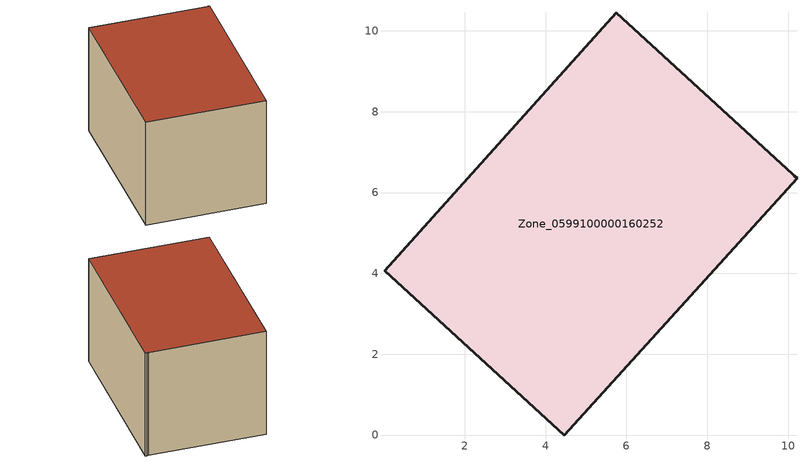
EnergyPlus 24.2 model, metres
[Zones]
Zone_0599100000160252
 floor ground (C_G): 10.11,6.45 10.15,6.42 10.22,6.35 4.47,0 0.01,4.07 5.75,10.44 z3.14
 wall outside (C_F): 4.47,0 10.22,6.35 10.15,6.42 10.11,6.45 5.75,10.44 0.01,4.07 4.47,0 z3.14:9.03
 roof outside (C_R): 0.01,4.07 4.47,0 10.22,6.35 10.15,6.42 10.11,6.45 5.75,10.44 z9.03
[BUILDING]
Pand.0599100000160252: North Axis=0; Terrain=City; Loads Convergence Tolerance Value=0.04; Temperature Convergence Tolerance Value=0.4; Solar Distribution=FullExterior; Maximum Number of Warmup Days=25; Minimum Number of Warmup Days=1
[Site:Location]
Rotterdam.The.Hague.AP_ZH_NLD Design_Conditions: Latitude=51.96; Longitude=4.45; Time Zone=1; Elevation=-4.5
[SITE:GROUNDTEMPERATURE:BUILDINGSURFACE]
18, 18, 18, 18, 18, 18, 18, 18, 18, 18, 18, 18
[MATERIAL] Thermal Absorptance=0.9; Solar Absorptance=0.7; Visible Absorptance=0.7
Name | Roughness | Thickness | Conductivity | Density | Specific Heat
G.TI.1946-1964 | MediumSmooth | 0.15 | 1 | 540 | 1210
F.TI.1946-1964 | Rough | 0.3 | 0.857143 | 1920 | 840
R.TI.1946-1964 | MediumRough | 0.2 | 0.277778 | 1500 | 1000
[CONSTRUCTION]
C_G: G.TI.1946-1964
C_F: F.TI.1946-1964
C_R: R.TI.1946-1964
[ZONE]
Zone_0599100000160252: Type=1; Multiplier=1; Ceiling Height=Autocalculate; Volume=Autocalculate; Floor Area=autocalculate; Part of Total Floor Area=Yes
[ZONEINFILTRATION:DESIGNFLOWRATE]
Infil_Zone_0599100000160252: Zone or ZoneList or Space or SpaceList=Zone_0599100000160252; Schedule=AlwaysOn; Design Flow Rate Calculation Method=Flow/Area; Flow Rate per Floor Area=0.003; Constant Term Coefficient=1; Temperature Term Coefficient=0; Velocity Term Coefficient=0; Velocity Squared Term Coefficient=0
[HVACTEMPLATE:ZONE:IDEALLOADSAIRSYSTEM]
Zone_0599100000160252: Maximum Heating Supply Air Temperature=50; Minimum Cooling Supply Air Temperature=13; Maximum Heating Supply Air Humidity Ratio=0.0156; Minimum Cooling Supply Air Humidity Ratio=0.0077; Heating Limit=NoLimit; Cooling Limit=NoLimit; Dehumidification Control Type=ConstantSensibleHeatRatio; Cooling Sensible Heat Ratio=0.7; Dehumidification Setpoint=60; Humidification Control Type=None; Humidification Setpoint=30; Outdoor Air Method=None; Outdoor Air Flow Rate per Person=0.00944; Outdoor Air Flow Rate per Zone Floor Area=0; Outdoor Air Flow Rate per Zone=0; Demand Controlled Ventilation Type=None; Outdoor Air Economizer Type=NoEconomizer; Heat Recovery Type=None; Sensible Heat Recovery Effectiveness=0.7; Latent Heat Recovery Effectiveness=0.65
[ZONECONTROL:THERMOSTAT]
ThermostatControl_Zone_0599100000160252: Zone or ZoneList=Zone_0599100000160252; Control Type Schedule=DualSetpointControlType; Control 1=Thermostat_Zone_0599100000160252; Temperature Difference Between Cutout And Setpoint=0
[THERMOSTATSETPOINT:DUALSETPOINT]
Thermostat_Zone_0599100000160252: Heating Setpoint Temperature Schedule=HeatingSetpoint_Zone_0599100000160252; Cooling Setpoint Temperature Schedule=CoolingSetpoint_Zone_0599100000160252
[SCHEDULE:COMPACT]
HeatingSetpoint_Zone_0599100000160252: Through: 12/31, For: AllDays, Until: 24:00, 21
CoolingSetpoint_Zone_0599100000160252: Through: 12/31, For: AllDays, Until: 24:00, 24
DualSetpointControlType: Through: 12/31, For: AllDays, Until: 24:00, 4
AlwaysOn: Through: 12/31, For: AllDays, Until: 24:00, 1
